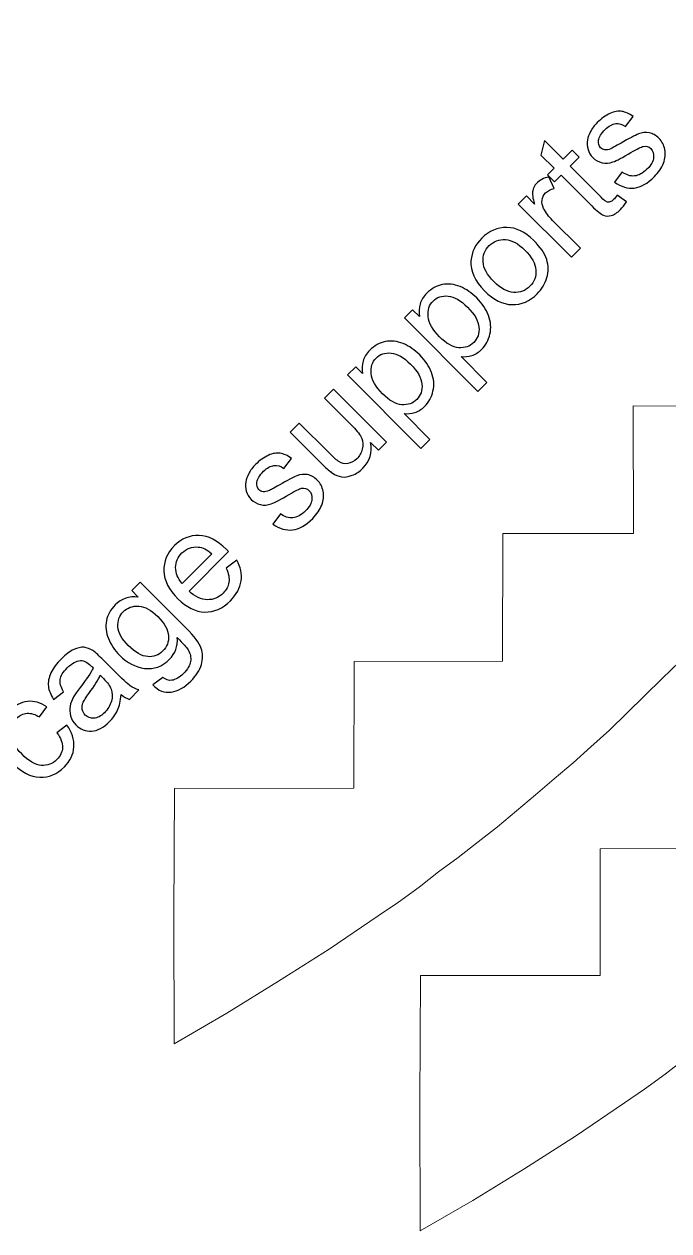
# Model space of a CAD drawing. Header units: centimetres. Extents: x -233 to -82, y 123 to 153.
# Drawn here: x -163.535 to -161.965, y 132.334 to 135.271 of the extents above; entities that cross this region are included whole.
import ezdxf

# ---------------------------------------------------------------- set-up
doc = ezdxf.new("R2010")
doc.units = ezdxf.units.CM
doc.header["$MEASUREMENT"] = 0
doc.layers.add('layer 1', color=7, linetype='Continuous')

msp = doc.modelspace()

# ---------------------------------------------------------------- linework, layer by layer
at = {"layer": 'layer 1', "color": 1, "lineweight": 9}
for points in [[(-161.5417, 134.65095), (-161.5417, 134.65095), (-161.77407, 134.65123), (-161.77407, 134.65123), (-161.77407, 134.65123), (-161.77407, 134.65123), (-161.77531, 134.34008), (-161.77531, 134.34008), (-161.77531, 134.34008), (-161.77531, 134.34008), (-162.05231, 134.34153), (-162.05231, 134.34153), (-162.05231, 134.34153), (-162.05231, 134.34153), (-162.05167, 134.03144), (-162.05167, 134.03144), (-162.05167, 134.03144), (-162.05167, 134.03144), (-162.36938, 134.03137), (-162.36938, 134.03137), (-162.36938, 134.03137), (-162.36938, 134.03137), (-162.37062, 133.72022), (-162.37062, 133.72022), (-162.37062, 133.72022), (-162.37062, 133.72022), (-162.73186, 133.71944), (-162.73186, 133.71944), (-162.73186, 133.71944), (-162.73186, 133.71944), (-162.73232, 133.41115), (-162.73232, 133.41115), (-162.73232, 133.41115), (-162.73232, 133.41115), (-163.16948, 133.41055), (-163.16948, 133.41055), (-163.16948, 133.41055), (-163.16948, 133.41055), (-163.17072, 133.09947), (-163.17072, 133.09947), (-163.17072, 133.09947), (-163.17072, 133.09947), (-163.17012, 132.78934), (-163.17012, 132.78934), (-163.17012, 132.78934), (-163.17012, 132.78934), (-163.04178, 132.86346), (-163.04178, 132.86346), (-163.04178, 132.86346), (-163.04178, 132.86346), (-162.91559, 132.94121), (-162.91559, 132.94121), (-162.91559, 132.94121), (-162.91559, 132.94121), (-162.79226, 133.01974), (-162.79226, 133.01974), (-162.79226, 133.01974), (-162.79226, 133.01974), (-162.67291, 133.10088), (-162.67291, 133.10088), (-162.67291, 133.10088), (-162.67291, 133.10088), (-162.62374, 133.13415), (-162.62374, 133.13415), (-162.62374, 133.13415), (-162.62374, 133.13415), (-162.57371, 133.17034), (-162.57371, 133.17034), (-162.57371, 133.17034), (-162.57371, 133.17034), (-162.52665, 133.20731), (-162.52665, 133.20731), (-162.52665, 133.20731), (-162.52665, 133.20731), (-162.4785, 133.24245), (-162.4785, 133.24245), (-162.4785, 133.24245), (-162.4785, 133.24245), (-162.42957, 133.28044), (-162.42957, 133.28044), (-162.42957, 133.28044), (-162.42957, 133.28044), (-162.38247, 133.31742), (-162.38247, 133.31742), (-162.38247, 133.31742), (-162.38247, 133.31742), (-162.3364, 133.35622), (-162.3364, 133.35622), (-162.3364, 133.35622), (-162.3364, 133.35622), (-162.2904, 133.39499), (-162.2904, 133.39499), (-162.2904, 133.39499), (-162.2904, 133.39499), (-162.24436, 133.43383), (-162.24436, 133.43383), (-162.24436, 133.43383), (-162.24436, 133.43383), (-162.19832, 133.47264), (-162.19832, 133.47264), (-162.19832, 133.47264), (-162.19832, 133.47264), (-162.15518, 133.51222), (-162.15518, 133.51222), (-162.15518, 133.51222), (-162.15518, 133.51222), (-162.1102, 133.55282), (-162.1102, 133.55282), (-162.1102, 133.55282), (-162.1102, 133.55282), (-162.06811, 133.59424), (-162.06811, 133.59424), (-162.06811, 133.59424), (-162.06811, 133.59424), (-162.02423, 133.63668), (-162.02423, 133.63668), (-162.02423, 133.63668), (-162.02423, 133.63668), (-161.9821, 133.6781), (-161.9821, 133.6781), (-161.9821, 133.6781), (-161.9821, 133.6781), (-161.93818, 133.72057), (-161.93818, 133.72057), (-161.93818, 133.72057), (-161.93818, 133.72057), (-161.84466, 133.82104), (-161.84466, 133.82104), (-161.84466, 133.82104), (-161.84466, 133.82104), (-161.75036, 133.92437), (-161.75036, 133.92437), (-161.75036, 133.92437), (-161.75036, 133.92437), (-161.66288, 134.03108), (-161.66288, 134.03108), (-161.66288, 134.03108), (-161.66288, 134.03108), (-161.58167, 134.13173), (-161.58167, 134.13173), (-161.58167, 134.13173), (-161.58167, 134.13173), (-161.50257, 134.23605), (-161.50257, 134.23605), (-161.50257, 134.23605), (-161.50257, 134.23605), (-161.42821, 134.34008), (-161.42821, 134.34008), (-161.42821, 134.34008), (-161.42821, 134.34008), (-161.40214, 134.37959), (-161.40214, 134.37959), (-161.40214, 134.37959), (-161.40214, 134.37959), (-161.37681, 134.41618), (-161.37681, 134.41618), (-161.37681, 134.41618), (-161.37681, 134.41618), (-161.35077, 134.45569), (-161.35077, 134.45569), (-161.35077, 134.45569), (-161.35077, 134.45569), (-161.3265, 134.49414), (-161.3265, 134.49414), (-161.3265, 134.49414), (-161.3265, 134.49414), (-161.30227, 134.53259), (-161.30227, 134.53259), (-161.30227, 134.53259), (-161.30227, 134.53259), (-161.27909, 134.57281), (-161.27909, 134.57281), (-161.27909, 134.57281), (-161.27909, 134.57281), (-161.25482, 134.6113), (-161.25482, 134.6113), (-161.25482, 134.6113), (-161.25482, 134.6113), (-161.23164, 134.65159), (-161.23164, 134.65159), (-161.23164, 134.65159), (-161.23164, 134.65159), (-161.14676, 134.80081), (-161.14676, 134.80081), (-161.14676, 134.80081), (-161.14676, 134.80081), (-161.06968, 134.95522), (-161.06968, 134.95522), (-161.06968, 134.95522), (-161.06968, 134.95522), (-160.99662, 135.11231), (-160.99662, 135.11231), (-160.99662, 135.11231), (-160.99662, 135.11231), (-160.92934, 135.27092), (-160.92934, 135.27092)], [(-160.94246, 134.19547), (-160.94246, 134.19547), (-161.17483, 134.19575), (-161.17483, 134.19575), (-161.17483, 134.19575), (-161.17483, 134.19575), (-161.17607, 133.8846), (-161.17607, 133.8846), (-161.17607, 133.8846), (-161.17607, 133.8846), (-161.45307, 133.88605), (-161.45307, 133.88605), (-161.45307, 133.88605), (-161.45307, 133.88605), (-161.45243, 133.57596), (-161.45243, 133.57596), (-161.45243, 133.57596), (-161.45243, 133.57596), (-161.77014, 133.57589), (-161.77014, 133.57589), (-161.77014, 133.57589), (-161.77014, 133.57589), (-161.77138, 133.26474), (-161.77138, 133.26474), (-161.77138, 133.26474), (-161.77138, 133.26474), (-162.13262, 133.26396), (-162.13262, 133.26396), (-162.13262, 133.26396), (-162.13262, 133.26396), (-162.13308, 132.95567), (-162.13308, 132.95567), (-162.13308, 132.95567), (-162.13308, 132.95567), (-162.57024, 132.95507), (-162.57024, 132.95507), (-162.57024, 132.95507), (-162.57024, 132.95507), (-162.57148, 132.64399), (-162.57148, 132.64399), (-162.57148, 132.64399), (-162.57148, 132.64399), (-162.57088, 132.33386), (-162.57088, 132.33386), (-162.57088, 132.33386), (-162.57088, 132.33386), (-162.44254, 132.40798), (-162.44254, 132.40798), (-162.44254, 132.40798), (-162.44254, 132.40798), (-162.31635, 132.48573), (-162.31635, 132.48573), (-162.31635, 132.48573), (-162.31635, 132.48573), (-162.19302, 132.56426), (-162.19302, 132.56426), (-162.19302, 132.56426), (-162.19302, 132.56426), (-162.07367, 132.6454), (-162.07367, 132.6454), (-162.07367, 132.6454), (-162.07367, 132.6454), (-162.0245, 132.67867), (-162.0245, 132.67867), (-162.0245, 132.67867), (-162.0245, 132.67867), (-161.97447, 132.71486), (-161.97447, 132.71486), (-161.97447, 132.71486), (-161.97447, 132.71486), (-161.92741, 132.75184), (-161.92741, 132.75184), (-161.92741, 132.75184), (-161.92741, 132.75184), (-161.87926, 132.78697), (-161.87926, 132.78697), (-161.87926, 132.78697), (-161.87926, 132.78697), (-161.83033, 132.82497), (-161.83033, 132.82497), (-161.83033, 132.82497), (-161.83033, 132.82497), (-161.78323, 132.86194), (-161.78323, 132.86194), (-161.78323, 132.86194), (-161.78323, 132.86194), (-161.73716, 132.90074), (-161.73716, 132.90074), (-161.73716, 132.90074), (-161.73716, 132.90074), (-161.69116, 132.93951), (-161.69116, 132.93951), (-161.69116, 132.93951), (-161.69116, 132.93951), (-161.64512, 132.97835), (-161.64512, 132.97835), (-161.64512, 132.97835), (-161.64512, 132.97835), (-161.59908, 133.01716), (-161.59908, 133.01716), (-161.59908, 133.01716), (-161.59908, 133.01716), (-161.55594, 133.05674), (-161.55594, 133.05674), (-161.55594, 133.05674), (-161.55594, 133.05674), (-161.51096, 133.09735), (-161.51096, 133.09735), (-161.51096, 133.09735), (-161.51096, 133.09735), (-161.46887, 133.13876), (-161.46887, 133.13876), (-161.46887, 133.13876), (-161.46887, 133.13876), (-161.42499, 133.1812), (-161.42499, 133.1812), (-161.42499, 133.1812), (-161.42499, 133.1812), (-161.38286, 133.22262), (-161.38286, 133.22262), (-161.38286, 133.22262), (-161.38286, 133.22262), (-161.33894, 133.26509), (-161.33894, 133.26509), (-161.33894, 133.26509), (-161.33894, 133.26509), (-161.24542, 133.36556), (-161.24542, 133.36556), (-161.24542, 133.36556), (-161.24542, 133.36556), (-161.15113, 133.46889), (-161.15113, 133.46889), (-161.15113, 133.46889), (-161.15113, 133.46889), (-161.06364, 133.57561), (-161.06364, 133.57561), (-161.06364, 133.57561), (-161.06364, 133.57561), (-160.98243, 133.67625), (-160.98243, 133.67625), (-160.98243, 133.67625), (-160.98243, 133.67625), (-160.90333, 133.78057), (-160.90333, 133.78057), (-160.90333, 133.78057), (-160.90333, 133.78057), (-160.82897, 133.8846), (-160.82897, 133.8846), (-160.82897, 133.8846), (-160.82897, 133.8846), (-160.8029, 133.92412), (-160.8029, 133.92412), (-160.8029, 133.92412), (-160.8029, 133.92412), (-160.77757, 133.9607), (-160.77757, 133.9607), (-160.77757, 133.9607), (-160.77757, 133.9607), (-160.75153, 134.00021), (-160.75153, 134.00021), (-160.75153, 134.00021), (-160.75153, 134.00021), (-160.72726, 134.03866), (-160.72726, 134.03866), (-160.72726, 134.03866), (-160.72726, 134.03866), (-160.70303, 134.07712), (-160.70303, 134.07712), (-160.70303, 134.07712), (-160.70303, 134.07712), (-160.67985, 134.11733), (-160.67985, 134.11733), (-160.67985, 134.11733), (-160.67985, 134.11733), (-160.65558, 134.15582), (-160.65558, 134.15582), (-160.65558, 134.15582), (-160.65558, 134.15582), (-160.6324, 134.19611), (-160.6324, 134.19611), (-160.6324, 134.19611), (-160.6324, 134.19611), (-160.54752, 134.34533), (-160.54752, 134.34533), (-160.54752, 134.34533), (-160.54752, 134.34533), (-160.47044, 134.49974), (-160.47044, 134.49974), (-160.47044, 134.49974), (-160.47044, 134.49974), (-160.39738, 134.65684), (-160.39738, 134.65684), (-160.39738, 134.65684), (-160.39738, 134.65684), (-160.33011, 134.81544), (-160.33011, 134.81544)]]:
    msp.add_open_spline(points, degree=3, knots=[0, 0, 0, 0, 0.02, 0.02, 0.02, 0.02, 0.04, 0.04, 0.04, 0.04, 0.06, 0.06, 0.06, 0.06, 0.08, 0.08, 0.08, 0.08, 0.1, 0.1, 0.1, 0.1, 0.12, 0.12, 0.12, 0.12, 0.14, 0.14, 0.14, 0.14, 0.16, 0.16, 0.16, 0.16, 0.18, 0.18, 0.18, 0.18, 0.2, 0.2, 0.2, 0.2, 0.22, 0.22, 0.22, 0.22, 0.24, 0.24, 0.24, 0.24, 0.26, 0.26, 0.26, 0.26, 0.28, 0.28, 0.28, 0.28, 0.3, 0.3, 0.3, 0.3, 0.32, 0.32, 0.32, 0.32, 0.34, 0.34, 0.34, 0.34, 0.36, 0.36, 0.36, 0.36, 0.38, 0.38, 0.38, 0.38, 0.4, 0.4, 0.4, 0.4, 0.42, 0.42, 0.42, 0.42, 0.44, 0.44, 0.44, 0.44, 0.46, 0.46, 0.46, 0.46, 0.48, 0.48, 0.48, 0.48, 0.5, 0.5, 0.5, 0.5, 0.52, 0.52, 0.52, 0.52, 0.54, 0.54, 0.54, 0.54, 0.56, 0.56, 0.56, 0.56, 0.58, 0.58, 0.58, 0.58, 0.6, 0.6, 0.6, 0.6, 0.62, 0.62, 0.62, 0.62, 0.64, 0.64, 0.64, 0.64, 0.66, 0.66, 0.66, 0.66, 0.68, 0.68, 0.68, 0.68, 0.7, 0.7, 0.7, 0.7, 0.72, 0.72, 0.72, 0.72, 0.74, 0.74, 0.74, 0.74, 0.76, 0.76, 0.76, 0.76, 0.78, 0.78, 0.78, 0.78, 0.8, 0.8, 0.8, 0.8, 0.82, 0.82, 0.82, 0.82, 0.84, 0.84, 0.84, 0.84, 0.86, 0.86, 0.86, 0.86, 0.88, 0.88, 0.88, 0.88, 0.9, 0.9, 0.9, 0.9, 0.92, 0.92, 0.92, 0.92, 0.94, 0.94, 0.94, 0.94, 0.96, 0.96, 0.96, 0.96, 1, 1, 1, 1], dxfattribs=at)
at = {"layer": 'layer 1'}
for points, knots in [([(-162.09743, 134.88615), (-162.09743, 134.88615), (-162.07919, 134.91118), (-162.07919, 134.91118), (-162.07919, 134.91118), (-162.06929, 134.90369), (-162.05925, 134.90044), (-162.04907, 134.90143), (-162.04907, 134.90143), (-162.03888, 134.90242), (-162.02877, 134.90786), (-162.0188, 134.91783), (-162.0188, 134.91783), (-162.00876, 134.92787), (-162.00332, 134.93742), (-162.00254, 134.9464), (-162.00254, 134.9464), (-162.00176, 134.95538), (-162.00417, 134.96259), (-162.00968, 134.96811), (-162.00968, 134.96811), (-162.01463, 134.97306), (-162.02064, 134.97482), (-162.02778, 134.97334), (-162.02778, 134.97334), (-162.03273, 134.97221), (-162.04263, 134.96726), (-162.05762, 134.95835), (-162.05762, 134.95835), (-162.07771, 134.94633), (-162.09241, 134.93869), (-162.10161, 134.93544), (-162.10161, 134.93544), (-162.1108, 134.93218), (-162.11964, 134.93155), (-162.12805, 134.9336), (-162.12805, 134.9336), (-162.13647, 134.93565), (-162.14389, 134.93982), (-162.15025, 134.94619), (-162.15025, 134.94619), (-162.15598, 134.95191), (-162.16001, 134.95863), (-162.16227, 134.96613), (-162.16227, 134.96613), (-162.16454, 134.97362), (-162.16503, 134.98133), (-162.16369, 134.98918), (-162.16369, 134.98918), (-162.16284, 134.99512), (-162.1603, 135.00191), (-162.15619, 135.00954), (-162.15619, 135.00954), (-162.15209, 135.01718), (-162.14658, 135.02439), (-162.13986, 135.03111), (-162.13986, 135.03111), (-162.12975, 135.04122), (-162.11935, 135.04864), (-162.10875, 135.05345), (-162.10875, 135.05345), (-162.09814, 135.05826), (-162.08852, 135.05996), (-162.07983, 135.05862), (-162.07983, 135.05862), (-162.0712, 135.0572), (-162.06201, 135.0531), (-162.05225, 135.04603), (-162.05225, 135.04603), (-162.05225, 135.04603), (-162.07078, 135.0217), (-162.07078, 135.0217), (-162.07078, 135.0217), (-162.07841, 135.02736), (-162.08647, 135.02977), (-162.09489, 135.02885), (-162.09489, 135.02885), (-162.1033, 135.02793), (-162.11172, 135.02319), (-162.12027, 135.01463), (-162.12027, 135.01463), (-162.13031, 135.00459), (-162.13583, 134.99582), (-162.13682, 134.98819), (-162.13682, 134.98819), (-162.13781, 134.98055), (-162.13604, 134.9744), (-162.13159, 134.96994), (-162.13159, 134.96994), (-162.12869, 134.96704), (-162.12522, 134.96542), (-162.12119, 134.96492), (-162.12119, 134.96492), (-162.11709, 134.96436), (-162.11228, 134.96521), (-162.10698, 134.96754), (-162.10698, 134.96754), (-162.10394, 134.96888), (-162.09559, 134.97341), (-162.08195, 134.98126), (-162.08195, 134.98126), (-162.06229, 134.99257), (-162.04815, 135.00007), (-162.03938, 135.0036), (-162.03938, 135.0036), (-162.03061, 135.00714), (-162.02191, 135.00806), (-162.01343, 135.0065), (-162.01343, 135.0065), (-162.00494, 135.00495), (-161.99688, 135.00042), (-161.98939, 134.99292), (-161.98939, 134.99292), (-161.9821, 134.98564), (-161.97737, 134.97666), (-161.97517, 134.96598), (-161.97517, 134.96598), (-161.97305, 134.95524), (-161.97418, 134.94406), (-161.97864, 134.93254), (-161.97864, 134.93254), (-161.98316, 134.92094), (-161.99052, 134.91005), (-162.00063, 134.89994), (-162.00063, 134.89994), (-162.01746, 134.88311), (-162.03372, 134.87378), (-162.04956, 134.87194), (-162.04956, 134.87194), (-162.0654, 134.8701), (-162.08131, 134.87484), (-162.09743, 134.88615)], [0, 0, 0, 0, 0.0294118, 0.0294118, 0.0294118, 0.0294118, 0.0588235, 0.0588235, 0.0588235, 0.0588235, 0.0882353, 0.0882353, 0.0882353, 0.0882353, 0.1176471, 0.1176471, 0.1176471, 0.1176471, 0.1470588, 0.1470588, 0.1470588, 0.1470588, 0.1764706, 0.1764706, 0.1764706, 0.1764706, 0.2058824, 0.2058824, 0.2058824, 0.2058824, 0.2352941, 0.2352941, 0.2352941, 0.2352941, 0.2647059, 0.2647059, 0.2647059, 0.2647059, 0.2941176, 0.2941176, 0.2941176, 0.2941176, 0.3235294, 0.3235294, 0.3235294, 0.3235294, 0.3529412, 0.3529412, 0.3529412, 0.3529412, 0.3823529, 0.3823529, 0.3823529, 0.3823529, 0.4117647, 0.4117647, 0.4117647, 0.4117647, 0.4411765, 0.4411765, 0.4411765, 0.4411765, 0.4705882, 0.4705882, 0.4705882, 0.4705882, 0.5, 0.5, 0.5, 0.5, 0.5294118, 0.5294118, 0.5294118, 0.5294118, 0.5588235, 0.5588235, 0.5588235, 0.5588235, 0.5882353, 0.5882353, 0.5882353, 0.5882353, 0.6176471, 0.6176471, 0.6176471, 0.6176471, 0.6470588, 0.6470588, 0.6470588, 0.6470588, 0.6764706, 0.6764706, 0.6764706, 0.6764706, 0.7058824, 0.7058824, 0.7058824, 0.7058824, 0.7352941, 0.7352941, 0.7352941, 0.7352941, 0.7647059, 0.7647059, 0.7647059, 0.7647059, 0.7941176, 0.7941176, 0.7941176, 0.7941176, 0.8235294, 0.8235294, 0.8235294, 0.8235294, 0.8529412, 0.8529412, 0.8529412, 0.8529412, 0.8823529, 0.8823529, 0.8823529, 0.8823529, 0.9117647, 0.9117647, 0.9117647, 0.9117647, 0.9411765, 0.9411765, 0.9411765, 0.9411765, 1, 1, 1, 1]), ([(-162.09107, 134.85447), (-162.09107, 134.85447), (-162.06858, 134.83821), (-162.06858, 134.83821), (-162.06858, 134.83821), (-162.07346, 134.83079), (-162.07834, 134.82463), (-162.08322, 134.81975), (-162.08322, 134.81975), (-162.09121, 134.81176), (-162.09864, 134.80689), (-162.10557, 134.80505), (-162.10557, 134.80505), (-162.11242, 134.80314), (-162.11886, 134.80335), (-162.12473, 134.80568), (-162.12473, 134.80568), (-162.1306, 134.80802), (-162.14014, 134.81572), (-162.15329, 134.82888), (-162.15329, 134.82888), (-162.15329, 134.82888), (-162.22768, 134.90326), (-162.22768, 134.90326), (-162.22768, 134.90326), (-162.22768, 134.90326), (-162.24373, 134.88721), (-162.24373, 134.88721), (-162.24373, 134.88721), (-162.24373, 134.88721), (-162.26077, 134.90425), (-162.26077, 134.90425), (-162.26077, 134.90425), (-162.26077, 134.90425), (-162.24472, 134.92031), (-162.24472, 134.92031), (-162.24472, 134.92031), (-162.24472, 134.92031), (-162.27676, 134.95234), (-162.27676, 134.95234), (-162.27676, 134.95234), (-162.27676, 134.95234), (-162.26806, 134.98734), (-162.26806, 134.98734), (-162.26806, 134.98734), (-162.26806, 134.98734), (-162.22287, 134.94215), (-162.22287, 134.94215), (-162.22287, 134.94215), (-162.22287, 134.94215), (-162.20081, 134.96422), (-162.20081, 134.96422), (-162.20081, 134.96422), (-162.20081, 134.96422), (-162.18377, 134.94718), (-162.18377, 134.94718), (-162.18377, 134.94718), (-162.18377, 134.94718), (-162.20583, 134.92511), (-162.20583, 134.92511), (-162.20583, 134.92511), (-162.20583, 134.92511), (-162.13017, 134.84945), (-162.13017, 134.84945), (-162.13017, 134.84945), (-162.12395, 134.84323), (-162.11957, 134.83955), (-162.11702, 134.83856), (-162.11702, 134.83856), (-162.11447, 134.83757), (-162.11179, 134.83743), (-162.10896, 134.83814), (-162.10896, 134.83814), (-162.10613, 134.83885), (-162.10309, 134.84076), (-162.09991, 134.84394), (-162.09991, 134.84394), (-162.09743, 134.84641), (-162.09453, 134.84988), (-162.09107, 134.85447)], [0, 0, 0, 0, 0.047619, 0.047619, 0.047619, 0.047619, 0.0952381, 0.0952381, 0.0952381, 0.0952381, 0.1428571, 0.1428571, 0.1428571, 0.1428571, 0.1904762, 0.1904762, 0.1904762, 0.1904762, 0.2380952, 0.2380952, 0.2380952, 0.2380952, 0.2857143, 0.2857143, 0.2857143, 0.2857143, 0.3333333, 0.3333333, 0.3333333, 0.3333333, 0.3809524, 0.3809524, 0.3809524, 0.3809524, 0.4285714, 0.4285714, 0.4285714, 0.4285714, 0.4761905, 0.4761905, 0.4761905, 0.4761905, 0.5238095, 0.5238095, 0.5238095, 0.5238095, 0.5714286, 0.5714286, 0.5714286, 0.5714286, 0.6190476, 0.6190476, 0.6190476, 0.6190476, 0.6666667, 0.6666667, 0.6666667, 0.6666667, 0.7142857, 0.7142857, 0.7142857, 0.7142857, 0.7619048, 0.7619048, 0.7619048, 0.7619048, 0.8095238, 0.8095238, 0.8095238, 0.8095238, 0.8571429, 0.8571429, 0.8571429, 0.8571429, 0.9047619, 0.9047619, 0.9047619, 0.9047619, 1, 1, 1, 1]), ([(-162.20272, 134.70365), (-162.20272, 134.70365), (-162.33205, 134.83298), (-162.33205, 134.83298), (-162.33205, 134.83298), (-162.33205, 134.83298), (-162.31232, 134.85271), (-162.31232, 134.85271), (-162.31232, 134.85271), (-162.31232, 134.85271), (-162.29274, 134.83312), (-162.29274, 134.83312), (-162.29274, 134.83312), (-162.29691, 134.84733), (-162.29832, 134.85808), (-162.29691, 134.86529), (-162.29691, 134.86529), (-162.29556, 134.87243), (-162.29238, 134.87859), (-162.28729, 134.88368), (-162.28729, 134.88368), (-162.27987, 134.8911), (-162.27004, 134.89626), (-162.25766, 134.89916), (-162.25766, 134.89916), (-162.25766, 134.89916), (-162.24487, 134.87123), (-162.24487, 134.87123), (-162.24487, 134.87123), (-162.25335, 134.86911), (-162.26028, 134.86529), (-162.26565, 134.85992), (-162.26565, 134.85992), (-162.27046, 134.85511), (-162.27336, 134.84938), (-162.27428, 134.84266), (-162.27428, 134.84266), (-162.2752, 134.83595), (-162.27393, 134.8293), (-162.27039, 134.82251), (-162.27039, 134.82251), (-162.26509, 134.81226), (-162.25781, 134.80257), (-162.24854, 134.79331), (-162.24854, 134.79331), (-162.24854, 134.79331), (-162.1808, 134.72557), (-162.1808, 134.72557), (-162.1808, 134.72557), (-162.1808, 134.72557), (-162.20272, 134.70365), (-162.20272, 134.70365)], [0, 0, 0, 0, 0.0714286, 0.0714286, 0.0714286, 0.0714286, 0.1428571, 0.1428571, 0.1428571, 0.1428571, 0.2142857, 0.2142857, 0.2142857, 0.2142857, 0.2857143, 0.2857143, 0.2857143, 0.2857143, 0.3571429, 0.3571429, 0.3571429, 0.3571429, 0.4285714, 0.4285714, 0.4285714, 0.4285714, 0.5, 0.5, 0.5, 0.5, 0.5714286, 0.5714286, 0.5714286, 0.5714286, 0.6428571, 0.6428571, 0.6428571, 0.6428571, 0.7142857, 0.7142857, 0.7142857, 0.7142857, 0.7857143, 0.7857143, 0.7857143, 0.7857143, 0.8571429, 0.8571429, 0.8571429, 0.8571429, 1, 1, 1, 1]), ([(-162.41408, 134.62169), (-162.43805, 134.64566), (-162.44908, 134.66999), (-162.44724, 134.69488), (-162.44724, 134.69488), (-162.44575, 134.7156), (-162.43699, 134.73398), (-162.42101, 134.74996), (-162.42101, 134.74996), (-162.40326, 134.76771), (-162.38289, 134.77648), (-162.35991, 134.77613), (-162.35991, 134.77613), (-162.337, 134.7757), (-162.31522, 134.76524), (-162.29472, 134.74473), (-162.29472, 134.74473), (-162.27803, 134.72804), (-162.26742, 134.71249), (-162.2629, 134.69792), (-162.2629, 134.69792), (-162.25837, 134.68335), (-162.25823, 134.66879), (-162.26247, 134.65394), (-162.26247, 134.65394), (-162.26671, 134.63909), (-162.27456, 134.62601), (-162.28581, 134.61476), (-162.28581, 134.61476), (-162.30391, 134.59666), (-162.32434, 134.58782), (-162.34711, 134.58825), (-162.34711, 134.58825), (-162.36988, 134.58867), (-162.39223, 134.59984), (-162.41408, 134.62169)], [0, 0, 0, 0, 0.1, 0.1, 0.1, 0.1, 0.2, 0.2, 0.2, 0.2, 0.3, 0.3, 0.3, 0.3, 0.4, 0.4, 0.4, 0.4, 0.5, 0.5, 0.5, 0.5, 0.6, 0.6, 0.6, 0.6, 0.7, 0.7, 0.7, 0.7, 0.8, 0.8, 0.8, 0.8, 1, 1, 1, 1]), ([(-162.39152, 134.64425), (-162.3749, 134.62763), (-162.35892, 134.61887), (-162.34351, 134.61788), (-162.34351, 134.61788), (-162.32802, 134.61681), (-162.3148, 134.62184), (-162.30384, 134.6328), (-162.30384, 134.6328), (-162.29295, 134.64368), (-162.28807, 134.65691), (-162.28913, 134.67239), (-162.28913, 134.67239), (-162.29019, 134.68788), (-162.29917, 134.70407), (-162.31614, 134.72104), (-162.31614, 134.72104), (-162.33212, 134.73702), (-162.34782, 134.74551), (-162.36338, 134.7465), (-162.36338, 134.7465), (-162.37893, 134.74749), (-162.39201, 134.74261), (-162.40283, 134.73179), (-162.40283, 134.73179), (-162.41379, 134.72083), (-162.41881, 134.70761), (-162.41782, 134.69219), (-162.41782, 134.69219), (-162.41683, 134.67678), (-162.40807, 134.6608), (-162.39152, 134.64425)], [0, 0, 0, 0, 0.1111111, 0.1111111, 0.1111111, 0.1111111, 0.2222222, 0.2222222, 0.2222222, 0.2222222, 0.3333333, 0.3333333, 0.3333333, 0.3333333, 0.4444444, 0.4444444, 0.4444444, 0.4444444, 0.5555556, 0.5555556, 0.5555556, 0.5555556, 0.6666667, 0.6666667, 0.6666667, 0.6666667, 0.7777778, 0.7777778, 0.7777778, 0.7777778, 1, 1, 1, 1]), ([(-162.43034, 134.37689), (-162.43034, 134.37689), (-162.60924, 134.55579), (-162.60924, 134.55579), (-162.60924, 134.55579), (-162.60924, 134.55579), (-162.5893, 134.57573), (-162.5893, 134.57573), (-162.5893, 134.57573), (-162.5893, 134.57573), (-162.57254, 134.55897), (-162.57254, 134.55897), (-162.57254, 134.55897), (-162.57438, 134.57029), (-162.57395, 134.58047), (-162.57134, 134.58973), (-162.57134, 134.58973), (-162.56879, 134.59893), (-162.5632, 134.60776), (-162.55472, 134.61625), (-162.55472, 134.61625), (-162.54369, 134.62728), (-162.5311, 134.63421), (-162.51703, 134.63697), (-162.51703, 134.63697), (-162.50289, 134.63965), (-162.48846, 134.6381), (-162.47376, 134.63202), (-162.47376, 134.63202), (-162.45905, 134.62594), (-162.44561, 134.61674), (-162.43324, 134.60437), (-162.43324, 134.60437), (-162.42002, 134.59115), (-162.41054, 134.57686), (-162.40467, 134.56152), (-162.40467, 134.56152), (-162.3988, 134.54617), (-162.3976, 134.53111), (-162.40106, 134.51648), (-162.40106, 134.51648), (-162.40446, 134.50177), (-162.41118, 134.48939), (-162.42115, 134.47942), (-162.42115, 134.47942), (-162.42843, 134.47214), (-162.43656, 134.46712), (-162.44547, 134.46443), (-162.44547, 134.46443), (-162.45431, 134.46168), (-162.46294, 134.46083), (-162.47135, 134.46175), (-162.47135, 134.46175), (-162.47135, 134.46175), (-162.40842, 134.39881), (-162.40842, 134.39881), (-162.40842, 134.39881), (-162.40842, 134.39881), (-162.43034, 134.37689), (-162.43034, 134.37689)], [0, 0, 0, 0, 0.0625, 0.0625, 0.0625, 0.0625, 0.125, 0.125, 0.125, 0.125, 0.1875, 0.1875, 0.1875, 0.1875, 0.25, 0.25, 0.25, 0.25, 0.3125, 0.3125, 0.3125, 0.3125, 0.375, 0.375, 0.375, 0.375, 0.4375, 0.4375, 0.4375, 0.4375, 0.5, 0.5, 0.5, 0.5, 0.5625, 0.5625, 0.5625, 0.5625, 0.625, 0.625, 0.625, 0.625, 0.6875, 0.6875, 0.6875, 0.6875, 0.75, 0.75, 0.75, 0.75, 0.8125, 0.8125, 0.8125, 0.8125, 0.875, 0.875, 0.875, 0.875, 1, 1, 1, 1]), ([(-162.52403, 134.51018), (-162.50741, 134.49357), (-162.49172, 134.48466), (-162.47708, 134.48345), (-162.47708, 134.48345), (-162.46237, 134.48218), (-162.45021, 134.48642), (-162.44059, 134.49604), (-162.44059, 134.49604), (-162.4309, 134.50573), (-162.42666, 134.51817), (-162.42794, 134.53345), (-162.42794, 134.53345), (-162.42921, 134.54858), (-162.43847, 134.56477), (-162.4558, 134.5821), (-162.4558, 134.5821), (-162.47227, 134.59857), (-162.48804, 134.60755), (-162.50303, 134.60897), (-162.50303, 134.60897), (-162.51802, 134.61038), (-162.53025, 134.60635), (-162.53966, 134.59695), (-162.53966, 134.59695), (-162.54899, 134.58761), (-162.55288, 134.57495), (-162.55133, 134.55911), (-162.55133, 134.55911), (-162.54977, 134.54313), (-162.54065, 134.5268), (-162.52403, 134.51018)], [0, 0, 0, 0, 0.1111111, 0.1111111, 0.1111111, 0.1111111, 0.2222222, 0.2222222, 0.2222222, 0.2222222, 0.3333333, 0.3333333, 0.3333333, 0.3333333, 0.4444444, 0.4444444, 0.4444444, 0.4444444, 0.5555556, 0.5555556, 0.5555556, 0.5555556, 0.6666667, 0.6666667, 0.6666667, 0.6666667, 0.7777778, 0.7777778, 0.7777778, 0.7777778, 1, 1, 1, 1]), ([(-162.56907, 134.23816), (-162.56907, 134.23816), (-162.74797, 134.41706), (-162.74797, 134.41706), (-162.74797, 134.41706), (-162.74797, 134.41706), (-162.72803, 134.437), (-162.72803, 134.437), (-162.72803, 134.437), (-162.72803, 134.437), (-162.71127, 134.42024), (-162.71127, 134.42024), (-162.71127, 134.42024), (-162.71311, 134.43155), (-162.71269, 134.44174), (-162.71007, 134.451), (-162.71007, 134.451), (-162.70753, 134.46019), (-162.70194, 134.46903), (-162.69345, 134.47751), (-162.69345, 134.47751), (-162.68242, 134.48855), (-162.66984, 134.49548), (-162.65576, 134.49823), (-162.65576, 134.49823), (-162.64162, 134.50092), (-162.6272, 134.49936), (-162.61249, 134.49328), (-162.61249, 134.49328), (-162.59778, 134.4872), (-162.58435, 134.47801), (-162.57197, 134.46564), (-162.57197, 134.46564), (-162.55875, 134.45241), (-162.54927, 134.43813), (-162.54341, 134.42278), (-162.54341, 134.42278), (-162.53754, 134.40744), (-162.53633, 134.39238), (-162.5398, 134.37774), (-162.5398, 134.37774), (-162.54319, 134.36303), (-162.54991, 134.35066), (-162.55988, 134.34069), (-162.55988, 134.34069), (-162.56716, 134.33341), (-162.5753, 134.32839), (-162.58421, 134.3257), (-162.58421, 134.3257), (-162.59304, 134.32294), (-162.60167, 134.32209), (-162.61009, 134.32301), (-162.61009, 134.32301), (-162.61009, 134.32301), (-162.54715, 134.26008), (-162.54715, 134.26008), (-162.54715, 134.26008), (-162.54715, 134.26008), (-162.56907, 134.23816), (-162.56907, 134.23816)], [0, 0, 0, 0, 0.0625, 0.0625, 0.0625, 0.0625, 0.125, 0.125, 0.125, 0.125, 0.1875, 0.1875, 0.1875, 0.1875, 0.25, 0.25, 0.25, 0.25, 0.3125, 0.3125, 0.3125, 0.3125, 0.375, 0.375, 0.375, 0.375, 0.4375, 0.4375, 0.4375, 0.4375, 0.5, 0.5, 0.5, 0.5, 0.5625, 0.5625, 0.5625, 0.5625, 0.625, 0.625, 0.625, 0.625, 0.6875, 0.6875, 0.6875, 0.6875, 0.75, 0.75, 0.75, 0.75, 0.8125, 0.8125, 0.8125, 0.8125, 0.875, 0.875, 0.875, 0.875, 1, 1, 1, 1]), ([(-162.66277, 134.37145), (-162.64615, 134.35483), (-162.63045, 134.34592), (-162.61581, 134.34472), (-162.61581, 134.34472), (-162.60111, 134.34345), (-162.58894, 134.34769), (-162.57933, 134.35731), (-162.57933, 134.35731), (-162.56964, 134.36699), (-162.5654, 134.37944), (-162.56667, 134.39471), (-162.56667, 134.39471), (-162.56794, 134.40984), (-162.57721, 134.42604), (-162.59453, 134.44336), (-162.59453, 134.44336), (-162.611, 134.45984), (-162.62677, 134.46882), (-162.64176, 134.47023), (-162.64176, 134.47023), (-162.65675, 134.47165), (-162.66899, 134.46762), (-162.67839, 134.45821), (-162.67839, 134.45821), (-162.68773, 134.44888), (-162.69162, 134.43622), (-162.69006, 134.42038), (-162.69006, 134.42038), (-162.6885, 134.4044), (-162.67938, 134.38807), (-162.66277, 134.37145)], [0, 0, 0, 0, 0.1111111, 0.1111111, 0.1111111, 0.1111111, 0.2222222, 0.2222222, 0.2222222, 0.2222222, 0.3333333, 0.3333333, 0.3333333, 0.3333333, 0.4444444, 0.4444444, 0.4444444, 0.4444444, 0.5555556, 0.5555556, 0.5555556, 0.5555556, 0.6666667, 0.6666667, 0.6666667, 0.6666667, 0.7777778, 0.7777778, 0.7777778, 0.7777778, 1, 1, 1, 1]), ([(-162.67266, 134.2337), (-162.67266, 134.2337), (-162.69169, 134.25273), (-162.69169, 134.25273), (-162.69169, 134.25273), (-162.68709, 134.22805), (-162.69345, 134.20712), (-162.71078, 134.18979), (-162.71078, 134.18979), (-162.71841, 134.18216), (-162.72704, 134.1765), (-162.73652, 134.17282), (-162.73652, 134.17282), (-162.74606, 134.16907), (-162.75469, 134.1678), (-162.76233, 134.16907), (-162.76233, 134.16907), (-162.76989, 134.17028), (-162.7776, 134.17346), (-162.78531, 134.17862), (-162.78531, 134.17862), (-162.79054, 134.18201), (-162.79775, 134.18838), (-162.80709, 134.19771), (-162.80709, 134.19771), (-162.80709, 134.19771), (-162.8872, 134.27783), (-162.8872, 134.27783), (-162.8872, 134.27783), (-162.8872, 134.27783), (-162.86528, 134.29975), (-162.86528, 134.29975), (-162.86528, 134.29975), (-162.86528, 134.29975), (-162.79358, 134.22805), (-162.79358, 134.22805), (-162.79358, 134.22805), (-162.78212, 134.21659), (-162.77399, 134.20931), (-162.76904, 134.2062), (-162.76904, 134.2062), (-162.76197, 134.20181), (-162.75448, 134.20026), (-162.74677, 134.20146), (-162.74677, 134.20146), (-162.73899, 134.20259), (-162.73185, 134.20648), (-162.72527, 134.21306), (-162.72527, 134.21306), (-162.7187, 134.21963), (-162.71424, 134.22748), (-162.71184, 134.23667), (-162.71184, 134.23667), (-162.70943, 134.24573), (-162.70993, 134.25442), (-162.71332, 134.26263), (-162.71332, 134.26263), (-162.71672, 134.27083), (-162.72393, 134.28044), (-162.73496, 134.29147), (-162.73496, 134.29147), (-162.73496, 134.29147), (-162.80426, 134.36077), (-162.80426, 134.36077), (-162.80426, 134.36077), (-162.80426, 134.36077), (-162.78234, 134.38269), (-162.78234, 134.38269), (-162.78234, 134.38269), (-162.78234, 134.38269), (-162.65301, 134.25336), (-162.65301, 134.25336), (-162.65301, 134.25336), (-162.65301, 134.25336), (-162.67266, 134.2337), (-162.67266, 134.2337)], [0, 0, 0, 0, 0.05, 0.05, 0.05, 0.05, 0.1, 0.1, 0.1, 0.1, 0.15, 0.15, 0.15, 0.15, 0.2, 0.2, 0.2, 0.2, 0.25, 0.25, 0.25, 0.25, 0.3, 0.3, 0.3, 0.3, 0.35, 0.35, 0.35, 0.35, 0.4, 0.4, 0.4, 0.4, 0.45, 0.45, 0.45, 0.45, 0.5, 0.5, 0.5, 0.5, 0.55, 0.55, 0.55, 0.55, 0.6, 0.6, 0.6, 0.6, 0.65, 0.65, 0.65, 0.65, 0.7, 0.7, 0.7, 0.7, 0.75, 0.75, 0.75, 0.75, 0.8, 0.8, 0.8, 0.8, 0.85, 0.85, 0.85, 0.85, 0.9, 0.9, 0.9, 0.9, 1, 1, 1, 1]), ([(-162.92949, 134.0541), (-162.92949, 134.0541), (-162.91124, 134.07913), (-162.91124, 134.07913), (-162.91124, 134.07913), (-162.90134, 134.07164), (-162.8913, 134.06838), (-162.88112, 134.06937), (-162.88112, 134.06937), (-162.87094, 134.07036), (-162.86083, 134.07581), (-162.85086, 134.08578), (-162.85086, 134.08578), (-162.84081, 134.09582), (-162.83537, 134.10536), (-162.83459, 134.11434), (-162.83459, 134.11434), (-162.83381, 134.12332), (-162.83622, 134.13054), (-162.84173, 134.13605), (-162.84173, 134.13605), (-162.84668, 134.141), (-162.85269, 134.14277), (-162.85984, 134.14129), (-162.85984, 134.14129), (-162.86479, 134.14015), (-162.87469, 134.1352), (-162.88968, 134.12629), (-162.88968, 134.12629), (-162.90976, 134.11427), (-162.92447, 134.10664), (-162.93366, 134.10338), (-162.93366, 134.10338), (-162.94285, 134.10013), (-162.95169, 134.0995), (-162.9601, 134.10155), (-162.9601, 134.10155), (-162.96852, 134.1036), (-162.97594, 134.10777), (-162.98231, 134.11413), (-162.98231, 134.11413), (-162.98803, 134.11986), (-162.99206, 134.12658), (-162.99433, 134.13407), (-162.99433, 134.13407), (-162.99659, 134.14157), (-162.99709, 134.14928), (-162.99574, 134.15712), (-162.99574, 134.15712), (-162.99489, 134.16306), (-162.99235, 134.16985), (-162.98825, 134.17749), (-162.98825, 134.17749), (-162.98415, 134.18513), (-162.97863, 134.19234), (-162.97191, 134.19906), (-162.97191, 134.19906), (-162.9618, 134.20917), (-162.95141, 134.21659), (-162.9408, 134.2214), (-162.9408, 134.2214), (-162.93019, 134.22621), (-162.92058, 134.22791), (-162.91188, 134.22656), (-162.91188, 134.22656), (-162.90325, 134.22515), (-162.89406, 134.22105), (-162.8843, 134.21398), (-162.8843, 134.21398), (-162.8843, 134.21398), (-162.90283, 134.18965), (-162.90283, 134.18965), (-162.90283, 134.18965), (-162.91046, 134.19531), (-162.91853, 134.19771), (-162.92694, 134.19679), (-162.92694, 134.19679), (-162.93535, 134.19587), (-162.94377, 134.19114), (-162.95233, 134.18258), (-162.95233, 134.18258), (-162.96237, 134.17254), (-162.96788, 134.16377), (-162.96887, 134.15613), (-162.96887, 134.15613), (-162.96986, 134.1485), (-162.96809, 134.14235), (-162.96364, 134.13789), (-162.96364, 134.13789), (-162.96074, 134.13499), (-162.95728, 134.13337), (-162.95324, 134.13287), (-162.95324, 134.13287), (-162.94914, 134.13231), (-162.94434, 134.13315), (-162.93903, 134.13549), (-162.93903, 134.13549), (-162.93599, 134.13683), (-162.92765, 134.14136), (-162.914, 134.14921), (-162.914, 134.14921), (-162.89434, 134.16052), (-162.8802, 134.16801), (-162.87143, 134.17155), (-162.87143, 134.17155), (-162.86266, 134.17509), (-162.85397, 134.176), (-162.84548, 134.17445), (-162.84548, 134.17445), (-162.837, 134.17289), (-162.82894, 134.16837), (-162.82144, 134.16087), (-162.82144, 134.16087), (-162.81416, 134.15359), (-162.80942, 134.14461), (-162.80723, 134.13393), (-162.80723, 134.13393), (-162.80511, 134.12318), (-162.80624, 134.11201), (-162.81069, 134.10049), (-162.81069, 134.10049), (-162.81522, 134.08889), (-162.82257, 134.078), (-162.83268, 134.06789), (-162.83268, 134.06789), (-162.84951, 134.05106), (-162.86578, 134.04172), (-162.88161, 134.03989), (-162.88161, 134.03989), (-162.89745, 134.03805), (-162.91336, 134.04279), (-162.92949, 134.0541)], [0, 0, 0, 0, 0.0294118, 0.0294118, 0.0294118, 0.0294118, 0.0588235, 0.0588235, 0.0588235, 0.0588235, 0.0882353, 0.0882353, 0.0882353, 0.0882353, 0.1176471, 0.1176471, 0.1176471, 0.1176471, 0.1470588, 0.1470588, 0.1470588, 0.1470588, 0.1764706, 0.1764706, 0.1764706, 0.1764706, 0.2058824, 0.2058824, 0.2058824, 0.2058824, 0.2352941, 0.2352941, 0.2352941, 0.2352941, 0.2647059, 0.2647059, 0.2647059, 0.2647059, 0.2941176, 0.2941176, 0.2941176, 0.2941176, 0.3235294, 0.3235294, 0.3235294, 0.3235294, 0.3529412, 0.3529412, 0.3529412, 0.3529412, 0.3823529, 0.3823529, 0.3823529, 0.3823529, 0.4117647, 0.4117647, 0.4117647, 0.4117647, 0.4411765, 0.4411765, 0.4411765, 0.4411765, 0.4705882, 0.4705882, 0.4705882, 0.4705882, 0.5, 0.5, 0.5, 0.5, 0.5294118, 0.5294118, 0.5294118, 0.5294118, 0.5588235, 0.5588235, 0.5588235, 0.5588235, 0.5882353, 0.5882353, 0.5882353, 0.5882353, 0.6176471, 0.6176471, 0.6176471, 0.6176471, 0.6470588, 0.6470588, 0.6470588, 0.6470588, 0.6764706, 0.6764706, 0.6764706, 0.6764706, 0.7058824, 0.7058824, 0.7058824, 0.7058824, 0.7352941, 0.7352941, 0.7352941, 0.7352941, 0.7647059, 0.7647059, 0.7647059, 0.7647059, 0.7941176, 0.7941176, 0.7941176, 0.7941176, 0.8235294, 0.8235294, 0.8235294, 0.8235294, 0.8529412, 0.8529412, 0.8529412, 0.8529412, 0.8823529, 0.8823529, 0.8823529, 0.8823529, 0.9117647, 0.9117647, 0.9117647, 0.9117647, 0.9411765, 0.9411765, 0.9411765, 0.9411765, 1, 1, 1, 1]), ([(-163.04326, 133.94641), (-163.04326, 133.94641), (-163.0178, 133.96621), (-163.0178, 133.96621), (-163.0178, 133.96621), (-163.00819, 133.94938), (-163.00451, 133.93255), (-163.00691, 133.91558), (-163.00691, 133.91558), (-163.00932, 133.89861), (-163.01794, 133.88263), (-163.03294, 133.86764), (-163.03294, 133.86764), (-163.05189, 133.84868), (-163.07267, 133.83949), (-163.09544, 133.84006), (-163.09544, 133.84006), (-163.11821, 133.84062), (-163.14006, 133.85144), (-163.16106, 133.87244), (-163.16106, 133.87244), (-163.18284, 133.89422), (-163.19416, 133.91671), (-163.19493, 133.93997), (-163.19493, 133.93997), (-163.19571, 133.96324), (-163.18723, 133.98374), (-163.16934, 134.00163), (-163.16934, 134.00163), (-163.15208, 134.01889), (-163.13207, 134.02716), (-163.1093, 134.02631), (-163.1093, 134.02631), (-163.08653, 134.02546), (-163.06447, 134.01443), (-163.04312, 133.99308), (-163.04312, 133.99308), (-163.04185, 133.9918), (-163.03994, 133.98975), (-163.03739, 133.98707), (-163.03739, 133.98707), (-163.03739, 133.98707), (-163.13384, 133.89062), (-163.13384, 133.89062), (-163.13384, 133.89062), (-163.11885, 133.87718), (-163.104, 133.87039), (-163.08922, 133.87004), (-163.08922, 133.87004), (-163.07444, 133.86969), (-163.06164, 133.87499), (-163.05083, 133.88581), (-163.05083, 133.88581), (-163.04284, 133.8938), (-163.0381, 133.90278), (-163.03661, 133.91275), (-163.03661, 133.91275), (-163.03513, 133.92258), (-163.03732, 133.93382), (-163.04326, 133.94641)], [0, 0, 0, 0, 0.0625, 0.0625, 0.0625, 0.0625, 0.125, 0.125, 0.125, 0.125, 0.1875, 0.1875, 0.1875, 0.1875, 0.25, 0.25, 0.25, 0.25, 0.3125, 0.3125, 0.3125, 0.3125, 0.375, 0.375, 0.375, 0.375, 0.4375, 0.4375, 0.4375, 0.4375, 0.5, 0.5, 0.5, 0.5, 0.5625, 0.5625, 0.5625, 0.5625, 0.625, 0.625, 0.625, 0.625, 0.6875, 0.6875, 0.6875, 0.6875, 0.75, 0.75, 0.75, 0.75, 0.8125, 0.8125, 0.8125, 0.8125, 0.875, 0.875, 0.875, 0.875, 1, 1, 1, 1]), ([(-163.15067, 133.90985), (-163.15067, 133.90985), (-163.07847, 133.98205), (-163.07847, 133.98205), (-163.07847, 133.98205), (-163.09028, 133.99202), (-163.10124, 133.99746), (-163.11128, 133.99831), (-163.11128, 133.99831), (-163.1267, 133.99972), (-163.13999, 133.99491), (-163.15109, 133.98381), (-163.15109, 133.98381), (-163.1612, 133.9737), (-163.16623, 133.96189), (-163.16637, 133.94832), (-163.16637, 133.94832), (-163.16651, 133.93474), (-163.16128, 133.92187), (-163.15067, 133.90985)], [0, 0, 0, 0, 0.1666667, 0.1666667, 0.1666667, 0.1666667, 0.3333333, 0.3333333, 0.3333333, 0.3333333, 0.5, 0.5, 0.5, 0.5, 0.6666667, 0.6666667, 0.6666667, 0.6666667, 1, 1, 1, 1]), ([(-163.22216, 133.66272), (-163.22216, 133.66272), (-163.19776, 133.68089), (-163.19776, 133.68089), (-163.19776, 133.68089), (-163.19027, 133.67523), (-163.18298, 133.6729), (-163.17591, 133.67389), (-163.17591, 133.67389), (-163.16644, 133.6753), (-163.15696, 133.68068), (-163.14756, 133.69008), (-163.14756, 133.69008), (-163.13738, 133.70026), (-163.13158, 133.71016), (-163.13009, 133.71971), (-163.13009, 133.71971), (-163.12861, 133.72925), (-163.13059, 133.73873), (-163.13603, 133.74799), (-163.13603, 133.74799), (-163.13936, 133.75358), (-163.14812, 133.76348), (-163.16248, 133.77769), (-163.16248, 133.77769), (-163.16078, 133.7569), (-163.16707, 133.7393), (-163.18143, 133.72494), (-163.18143, 133.72494), (-163.19918, 133.70719), (-163.2194, 133.69984), (-163.24189, 133.70295), (-163.24189, 133.70295), (-163.26444, 133.70599), (-163.28474, 133.71653), (-163.3027, 133.73449), (-163.3027, 133.73449), (-163.31507, 133.74686), (-163.32419, 133.76051), (-163.3302, 133.77543), (-163.3302, 133.77543), (-163.33614, 133.79028), (-163.33777, 133.80477), (-163.33501, 133.81899), (-163.33501, 133.81899), (-163.33218, 133.83313), (-163.32504, 133.84593), (-163.31359, 133.85738), (-163.31359, 133.85738), (-163.29831, 133.87266), (-163.27957, 133.87909), (-163.2573, 133.87662), (-163.2573, 133.87662), (-163.2573, 133.87662), (-163.27286, 133.89217), (-163.27286, 133.89217), (-163.27286, 133.89217), (-163.27286, 133.89217), (-163.25263, 133.9124), (-163.25263, 133.9124), (-163.25263, 133.9124), (-163.25263, 133.9124), (-163.14084, 133.8006), (-163.14084, 133.8006), (-163.14084, 133.8006), (-163.12069, 133.78045), (-163.10845, 133.76411), (-163.10414, 133.7516), (-163.10414, 133.7516), (-163.09983, 133.73908), (-163.09976, 133.726), (-163.10372, 133.71228), (-163.10372, 133.71228), (-163.10775, 133.6985), (-163.1163, 133.68513), (-163.12931, 133.67212), (-163.12931, 133.67212), (-163.14473, 133.65671), (-163.16064, 133.64772), (-163.17704, 133.64518), (-163.17704, 133.64518), (-163.19352, 133.64256), (-163.20858, 133.64843), (-163.22216, 133.66272)], [0, 0, 0, 0, 0.0454545, 0.0454545, 0.0454545, 0.0454545, 0.0909091, 0.0909091, 0.0909091, 0.0909091, 0.1363636, 0.1363636, 0.1363636, 0.1363636, 0.1818182, 0.1818182, 0.1818182, 0.1818182, 0.2272727, 0.2272727, 0.2272727, 0.2272727, 0.2727273, 0.2727273, 0.2727273, 0.2727273, 0.3181818, 0.3181818, 0.3181818, 0.3181818, 0.3636364, 0.3636364, 0.3636364, 0.3636364, 0.4090909, 0.4090909, 0.4090909, 0.4090909, 0.4545455, 0.4545455, 0.4545455, 0.4545455, 0.5, 0.5, 0.5, 0.5, 0.5454545, 0.5454545, 0.5454545, 0.5454545, 0.5909091, 0.5909091, 0.5909091, 0.5909091, 0.6363636, 0.6363636, 0.6363636, 0.6363636, 0.6818182, 0.6818182, 0.6818182, 0.6818182, 0.7272727, 0.7272727, 0.7272727, 0.7272727, 0.7727273, 0.7727273, 0.7727273, 0.7727273, 0.8181818, 0.8181818, 0.8181818, 0.8181818, 0.8636364, 0.8636364, 0.8636364, 0.8636364, 0.9090909, 0.9090909, 0.9090909, 0.9090909, 1, 1, 1, 1]), ([(-163.28177, 133.75853), (-163.2648, 133.74156), (-163.24903, 133.73258), (-163.23453, 133.73152), (-163.23453, 133.73152), (-163.22004, 133.73046), (-163.20766, 133.73505), (-163.19748, 133.74524), (-163.19748, 133.74524), (-163.18744, 133.75528), (-163.18291, 133.76758), (-163.18383, 133.78222), (-163.18383, 133.78222), (-163.18468, 133.79678), (-163.19345, 133.81234), (-163.21, 133.82889), (-163.21, 133.82889), (-163.22583, 133.84472), (-163.24132, 133.85314), (-163.25638, 133.8542), (-163.25638, 133.8542), (-163.27137, 133.85519), (-163.28389, 133.85074), (-163.29386, 133.84077), (-163.29386, 133.84077), (-163.30355, 133.83108), (-163.30786, 133.81884), (-163.3068, 133.80407), (-163.3068, 133.80407), (-163.30574, 133.78929), (-163.29739, 133.77416), (-163.28177, 133.75853)], [0, 0, 0, 0, 0.1111111, 0.1111111, 0.1111111, 0.1111111, 0.2222222, 0.2222222, 0.2222222, 0.2222222, 0.3333333, 0.3333333, 0.3333333, 0.3333333, 0.4444444, 0.4444444, 0.4444444, 0.4444444, 0.5555556, 0.5555556, 0.5555556, 0.5555556, 0.6666667, 0.6666667, 0.6666667, 0.6666667, 0.7777778, 0.7777778, 0.7777778, 0.7777778, 1, 1, 1, 1]), ([(-163.29923, 133.6391), (-163.30043, 133.62404), (-163.30333, 133.61138), (-163.308, 133.60106), (-163.308, 133.60106), (-163.31274, 133.59066), (-163.31938, 133.58119), (-163.32794, 133.57263), (-163.32794, 133.57263), (-163.34215, 133.55842), (-163.35658, 133.55092), (-163.37114, 133.55021), (-163.37114, 133.55021), (-163.38571, 133.54951), (-163.39837, 133.55453), (-163.40919, 133.56535), (-163.40919, 133.56535), (-163.41555, 133.57171), (-163.41986, 133.57899), (-163.4222, 133.58713), (-163.4222, 133.58713), (-163.42453, 133.59526), (-163.42496, 133.60318), (-163.42347, 133.61103), (-163.42347, 133.61103), (-163.42199, 133.61888), (-163.41916, 133.62651), (-163.41491, 133.63401), (-163.41491, 133.63401), (-163.41173, 133.63945), (-163.40636, 133.64695), (-163.39872, 133.65671), (-163.39872, 133.65671), (-163.38309, 133.67657), (-163.37263, 133.69213), (-163.36718, 133.70337), (-163.36718, 133.70337), (-163.37015, 133.70649), (-163.37199, 133.70847), (-163.37277, 133.70924), (-163.37277, 133.70924), (-163.38168, 133.71815), (-163.39002, 133.7224), (-163.39787, 133.7219), (-163.39787, 133.7219), (-163.40841, 133.72126), (-163.41923, 133.7154), (-163.43026, 133.70436), (-163.43026, 133.70436), (-163.44058, 133.69404), (-163.44645, 133.68464), (-163.44772, 133.67615), (-163.44772, 133.67615), (-163.449, 133.66767), (-163.44624, 133.65755), (-163.43938, 133.64603), (-163.43938, 133.64603), (-163.43938, 133.64603), (-163.46371, 133.6275), (-163.46371, 133.6275), (-163.46371, 133.6275), (-163.47099, 133.6386), (-163.47516, 133.64928), (-163.47636, 133.65939), (-163.47636, 133.65939), (-163.47749, 133.66943), (-163.47537, 133.68032), (-163.47, 133.69178), (-163.47, 133.69178), (-163.46462, 133.70323), (-163.45635, 133.71462), (-163.44525, 133.72572), (-163.44525, 133.72572), (-163.43422, 133.73675), (-163.42397, 133.74446), (-163.41442, 133.74877), (-163.41442, 133.74877), (-163.40494, 133.75301), (-163.39653, 133.75478), (-163.38939, 133.75414), (-163.38939, 133.75414), (-163.38218, 133.75344), (-163.37496, 133.75075), (-163.36768, 133.74601), (-163.36768, 133.74601), (-163.36315, 133.74304), (-163.35608, 133.73668), (-163.34633, 133.72692), (-163.34633, 133.72692), (-163.34633, 133.72692), (-163.31712, 133.69772), (-163.31712, 133.69772), (-163.31712, 133.69772), (-163.29669, 133.67728), (-163.28332, 133.66491), (-163.27703, 133.66045), (-163.27703, 133.66045), (-163.27066, 133.65593), (-163.26366, 133.6526), (-163.25596, 133.65041), (-163.25596, 133.65041), (-163.25596, 133.65041), (-163.27887, 133.6275), (-163.27887, 133.6275), (-163.27887, 133.6275), (-163.28566, 133.62976), (-163.29244, 133.63358), (-163.29923, 133.6391)], [0, 0, 0, 0, 0.0357143, 0.0357143, 0.0357143, 0.0357143, 0.0714286, 0.0714286, 0.0714286, 0.0714286, 0.1071429, 0.1071429, 0.1071429, 0.1071429, 0.1428571, 0.1428571, 0.1428571, 0.1428571, 0.1785714, 0.1785714, 0.1785714, 0.1785714, 0.2142857, 0.2142857, 0.2142857, 0.2142857, 0.25, 0.25, 0.25, 0.25, 0.2857143, 0.2857143, 0.2857143, 0.2857143, 0.3214286, 0.3214286, 0.3214286, 0.3214286, 0.3571429, 0.3571429, 0.3571429, 0.3571429, 0.3928571, 0.3928571, 0.3928571, 0.3928571, 0.4285714, 0.4285714, 0.4285714, 0.4285714, 0.4642857, 0.4642857, 0.4642857, 0.4642857, 0.5, 0.5, 0.5, 0.5, 0.5357143, 0.5357143, 0.5357143, 0.5357143, 0.5714286, 0.5714286, 0.5714286, 0.5714286, 0.6071429, 0.6071429, 0.6071429, 0.6071429, 0.6428571, 0.6428571, 0.6428571, 0.6428571, 0.6785714, 0.6785714, 0.6785714, 0.6785714, 0.7142857, 0.7142857, 0.7142857, 0.7142857, 0.75, 0.75, 0.75, 0.75, 0.7857143, 0.7857143, 0.7857143, 0.7857143, 0.8214286, 0.8214286, 0.8214286, 0.8214286, 0.8571429, 0.8571429, 0.8571429, 0.8571429, 0.8928571, 0.8928571, 0.8928571, 0.8928571, 0.9285714, 0.9285714, 0.9285714, 0.9285714, 1, 1, 1, 1]), ([(-163.35, 133.68619), (-163.35467, 133.67502), (-163.36386, 133.66031), (-163.37751, 133.64214), (-163.37751, 133.64214), (-163.38515, 133.63182), (-163.3901, 133.62404), (-163.39222, 133.61866), (-163.39222, 133.61866), (-163.39434, 133.61329), (-163.3949, 133.60806), (-163.39384, 133.60289), (-163.39384, 133.60289), (-163.39271, 133.59766), (-163.39024, 133.59321), (-163.38642, 133.58939), (-163.38642, 133.58939), (-163.38055, 133.58352), (-163.37355, 133.5809), (-163.36521, 133.58147), (-163.36521, 133.58147), (-163.35686, 133.58203), (-163.34845, 133.58649), (-163.33989, 133.59505), (-163.33989, 133.59505), (-163.33148, 133.60346), (-163.32575, 133.61286), (-163.32285, 133.62312), (-163.32285, 133.62312), (-163.31995, 133.63337), (-163.32016, 133.6432), (-163.32356, 133.65267), (-163.32356, 133.65267), (-163.32617, 133.65996), (-163.33225, 133.66844), (-163.34194, 133.67813), (-163.34194, 133.67813), (-163.34194, 133.67813), (-163.35, 133.68619), (-163.35, 133.68619)], [0, 0, 0, 0, 0.0909091, 0.0909091, 0.0909091, 0.0909091, 0.1818182, 0.1818182, 0.1818182, 0.1818182, 0.2727273, 0.2727273, 0.2727273, 0.2727273, 0.3636364, 0.3636364, 0.3636364, 0.3636364, 0.4545455, 0.4545455, 0.4545455, 0.4545455, 0.5454545, 0.5454545, 0.5454545, 0.5454545, 0.6363636, 0.6363636, 0.6363636, 0.6363636, 0.7272727, 0.7272727, 0.7272727, 0.7272727, 0.8181818, 0.8181818, 0.8181818, 0.8181818, 1, 1, 1, 1]), ([(-163.45536, 133.54576), (-163.45536, 133.54576), (-163.43097, 133.5645), (-163.43097, 133.5645), (-163.43097, 133.5645), (-163.41845, 133.54732), (-163.41286, 133.52971), (-163.41414, 133.51161), (-163.41414, 133.51161), (-163.41541, 133.4935), (-163.42319, 133.47738), (-163.43733, 133.46324), (-163.43733, 133.46324), (-163.45508, 133.44549), (-163.47509, 133.43708), (-163.49743, 133.43793), (-163.49743, 133.43793), (-163.51971, 133.4387), (-163.5417, 133.44995), (-163.56327, 133.47151), (-163.56327, 133.47151), (-163.5772, 133.48544), (-163.5871, 133.50001), (-163.59296, 133.51507), (-163.59296, 133.51507), (-163.59883, 133.53013), (-163.59961, 133.54505), (-163.59544, 133.55983), (-163.59544, 133.55983), (-163.5912, 133.57454), (-163.58349, 133.58748), (-163.57239, 133.59858), (-163.57239, 133.59858), (-163.55832, 133.61265), (-163.54333, 133.62057), (-163.52727, 133.62234), (-163.52727, 133.62234), (-163.51122, 133.62411), (-163.49545, 133.61979), (-163.47983, 133.60926), (-163.47983, 133.60926), (-163.47983, 133.60926), (-163.49786, 133.58458), (-163.49786, 133.58458), (-163.49786, 133.58458), (-163.50861, 133.59123), (-163.51872, 133.59427), (-163.52826, 133.59349), (-163.52826, 133.59349), (-163.53781, 133.59271), (-163.54622, 133.58868), (-163.55351, 133.5814), (-163.55351, 133.5814), (-163.56461, 133.5703), (-163.56963, 133.55736), (-163.56857, 133.54258), (-163.56857, 133.54258), (-163.56758, 133.52773), (-163.55853, 133.51175), (-163.54135, 133.49457), (-163.54135, 133.49457), (-163.52402, 133.47724), (-163.50804, 133.46791), (-163.49347, 133.46678), (-163.49347, 133.46678), (-163.47898, 133.46557), (-163.46632, 133.47031), (-163.45564, 133.48099), (-163.45564, 133.48099), (-163.44702, 133.48962), (-163.44242, 133.49944), (-163.44193, 133.51055), (-163.44193, 133.51055), (-163.4415, 133.52158), (-163.44589, 133.53332), (-163.45536, 133.54576)], [0, 0, 0, 0, 0.05, 0.05, 0.05, 0.05, 0.1, 0.1, 0.1, 0.1, 0.15, 0.15, 0.15, 0.15, 0.2, 0.2, 0.2, 0.2, 0.25, 0.25, 0.25, 0.25, 0.3, 0.3, 0.3, 0.3, 0.35, 0.35, 0.35, 0.35, 0.4, 0.4, 0.4, 0.4, 0.45, 0.45, 0.45, 0.45, 0.5, 0.5, 0.5, 0.5, 0.55, 0.55, 0.55, 0.55, 0.6, 0.6, 0.6, 0.6, 0.65, 0.65, 0.65, 0.65, 0.7, 0.7, 0.7, 0.7, 0.75, 0.75, 0.75, 0.75, 0.8, 0.8, 0.8, 0.8, 0.85, 0.85, 0.85, 0.85, 0.9, 0.9, 0.9, 0.9, 1, 1, 1, 1])]:
    msp.add_open_spline(points, degree=3, knots=knots, dxfattribs=at)

doc.saveas('drawing.dxf')
